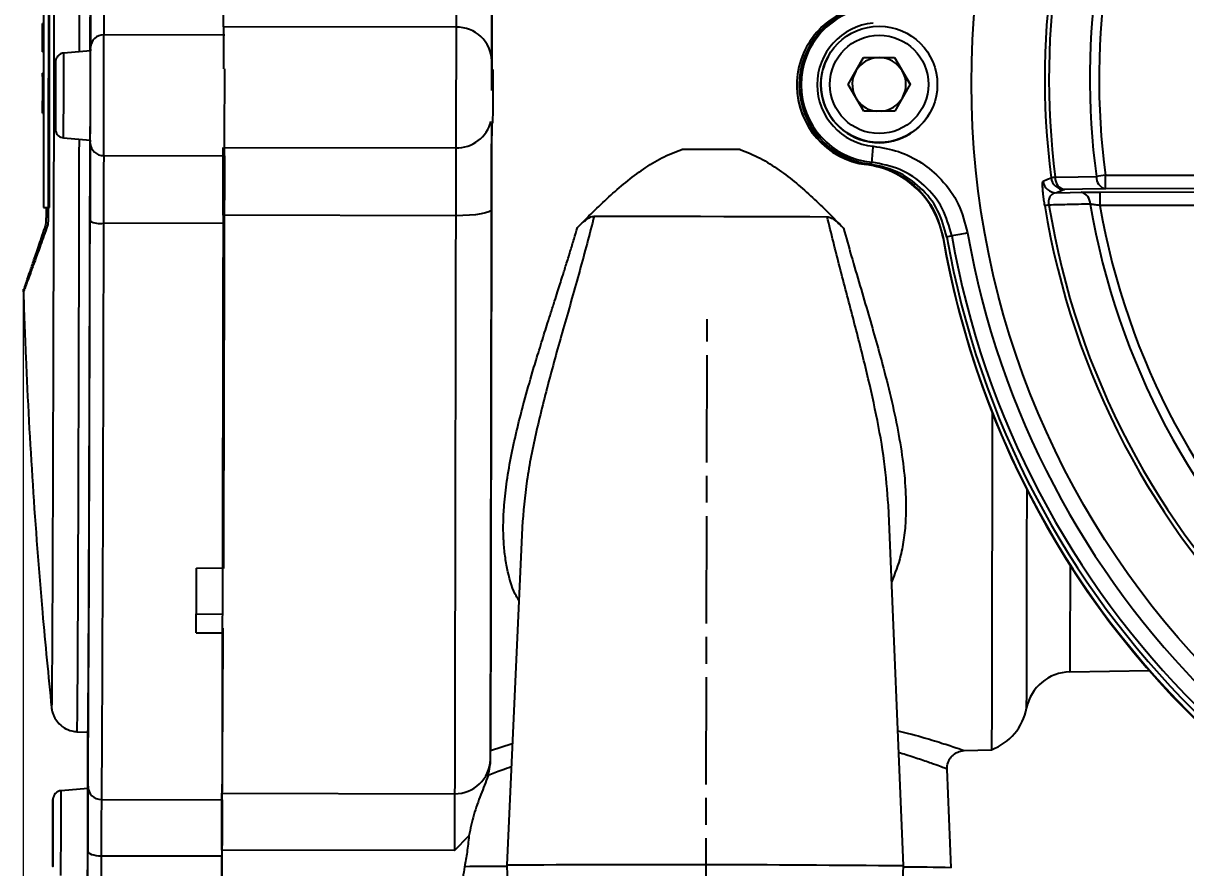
# Model space of a CAD drawing. Header units: millimetres. Extents: x 2104 to 4053, y 855 to 2233.
# Drawn here: x 2449.2 to 2579.1, y 1947.5 to 2041.9 of the extents above; entities that cross this region are included whole.
import ezdxf

# ---------------------------------------------------------------- set-up
doc = ezdxf.new("R2010")
doc.units = ezdxf.units.MM
doc.linetypes.add('AM_ISO08W050', pattern=[18, 12, -1.5, 3, -1.5])
doc.layers.add('AM_7', color=4, linetype='AM_ISO08W050', lineweight=25)
doc.layers.add('标注', color=3, linetype='Continuous', lineweight=13)
doc.styles.add('SLDTEXTSTYLE1', font='txt.shx', dxfattribs={"width": 0.7, "bigfont": 'gbcbig.shx'})
doc.dimstyles.new('SLDDIMSTYLE12$0', dxfattribs={"dimtxt": 12, "dimasz": 10, "dimexe": 0, "dimexo": 0.0625, "dimgap": 0.875, "dimtad": 1, "dimdec": 1, "dimlfac": 1.8, "dimrnd": 1e-09, "dimzin": 12, "dimdsep": 46, "dimtxsty": 'SLDTEXTSTYLE1', "dimcen": 0.09, "dimdle": 8.16, "dimclrd": 3, "dimclre": 3, "dimadec": 0, "dimazin": 3, "dimtfac": 1, "dimtdec": 1, "dimtofl": 0, "dimtmove": 0, "dimatfit": 3, "dimfxl": 0, "dimfrac": 2, "dimtolj": 1, "dimlwd": 5, "dimlwe": 5, "dimarcsym": 0})

# ---------------------------------------------------------------- blocks, each defined once
blk = doc.blocks.new('*D59')
at = {"layer": 'Defpoints', "color": 0, "transparency": 16777216}
for p in [(2449.16, 2012.18), (2690.3, 1916.69), (2690.3, 1864.56)]:
    blk.add_point(p, dxfattribs=at)
at = {"layer": '标注', "color": 3, "lineweight": 5, "transparency": 16777216}
blk.add_line((2449.16, 2012.12), (2449.16, 1864.56), dxfattribs=at)
at = {"layer": '标注', "color": 3, "linetype": 'Continuous', "lineweight": 5, "transparency": 16777216}
for p, q in [((2690.3, 1916.62), (2690.3, 1864.56)), ((2459.16, 1864.56), (2680.3, 1864.56))]:
    blk.add_line(p, q, dxfattribs=at)
at = {"layer": '标注', "color": 3, "transparency": 16777216}
for points in [[(2459.16, 1866.23), (2459.16, 1862.89), (2449.16, 1864.56)], [(2680.3, 1866.23), (2680.3, 1862.89), (2690.3, 1864.56)]]:
    blk.add_solid(points, dxfattribs=at)
at = {"layer": '标注', "color": 0, "transparency": 16777216, "insert": (2569.73, 1870.44), "char_height": 10, "attachment_point": 5, "style": 'SLDTEXTSTYLE1'}
blk.add_mtext('\\A1;245', dxfattribs=at)

msp = doc.modelspace()

# ---------------------------------------------------------------- linework, layer by layer
at = {"color": 7, "linetype": 'Continuous', "lineweight": 25}
for p, q in [((2451.41, 2047.327), (2451.41, 2021.327)), ((2452.11, 2021.327), (2452.11, 2047.327)), ((2451.41, 2041.881), (2451.31, 2041.881)), ((2451.31, 2041.638), (2451.31, 2041.881)), ((2451.41, 2041.638), (2451.31, 2041.638)), ((2451.31, 2041.286), (2451.31, 2041.638)), ((2451.41, 2041.286), (2451.31, 2041.286)), ((2451.31, 2041.124), (2451.31, 2041.286)), ((2451.41, 2041.124), (2451.31, 2041.124)), ((2451.31, 2040.096), (2451.31, 2041.124)), ((2497.531, 2041.466), (2471.531, 2041.515)), ((2451.41, 2040.096), (2451.31, 2040.096)), ((2471.675, 2040.572), (2458.175, 2040.597)), ((2451.41, 2039.231), (2451.31, 2039.231)), ((2451.31, 2039.014), (2451.31, 2039.231)), ((2451.41, 2039.014), (2451.31, 2039.014)), ((2451.31, 2038.852), (2451.31, 2039.014)), ((2451.31, 2038.852), (2451.41, 2038.852)), ((2451.31, 2038.798), (2451.31, 2038.852)), ((2451.41, 2038.798), (2451.31, 2038.798)), ((2451.31, 2038.717), (2451.31, 2038.798)), ((2451.31, 2038.717), (2451.41, 2038.717)), ((2456.668, 2038.831), (2453.68, 2038.576)), ((2539.106, 2038.189), (2539.094, 2038.167)), ((2541.347, 2035.063), (2543.069, 2038.069)), ((2542.201, 2036.554), (2543.062, 2038.056)), ((2543.062, 2038.056), (2543.069, 2038.069)), ((2543.062, 2038.056), (2544.794, 2038.062)), ((2543.069, 2038.069), (2546.533, 2038.08)), ((2544.794, 2038.062), (2546.526, 2038.067)), ((2546.526, 2038.067), (2546.533, 2038.08)), ((2546.526, 2038.067), (2547.397, 2036.57)), ((2546.533, 2038.08), (2548.275, 2035.085)), ((2451.41, 2036.327), (2451.31, 2036.327)), ((2451.41, 2036.308), (2451.31, 2036.308)), ((2451.31, 2036.289), (2451.31, 2036.308)), ((2451.41, 2036.289), (2451.31, 2036.289)), ((2451.31, 2036.232), (2451.31, 2036.289)), ((2451.41, 2036.232), (2451.31, 2036.232)), ((2451.31, 2036.043), (2451.31, 2036.232)), ((2451.41, 2036.043), (2451.31, 2036.043)), ((2451.31, 2035.941), (2451.31, 2036.043)), ((2451.41, 2035.941), (2451.31, 2035.941)), ((2451.31, 2035.941), (2451.31, 2033.249)), ((2456.671, 2036.831), (2456.671, 2036.831)), ((2541.347, 2035.063), (2542.201, 2036.554)), ((2547.397, 2036.57), (2548.268, 2035.073)), ((2535.619, 2035.019), (2535.619, 2034.941)), ((2543.088, 2032.069), (2541.347, 2035.063)), ((2548.275, 2035.085), (2546.552, 2032.08)), ((2451.41, 2033.249), (2451.31, 2033.249)), ((2451.31, 2032.914), (2451.31, 2033.249)), ((2451.31, 2032.89), (2451.41, 2032.89)), ((2451.31, 2032.618), (2451.31, 2032.673)), ((2451.31, 2032.598), (2451.41, 2032.598)), ((2451.31, 2032.306), (2451.41, 2032.306)), ((2451.41, 2031.973), (2451.31, 2031.973)), ((2451.31, 2031.859), (2451.31, 2031.973)), ((2451.41, 2031.859), (2451.31, 2031.859)), ((2546.552, 2032.08), (2543.088, 2032.069)), ((2550.5, 2031.931), (2550.512, 2031.953)), ((2451.41, 2031.821), (2451.31, 2031.821)), ((2456.659, 2030.831), (2456.66, 2030.831)), ((2501.473, 2030.747), (2501.652, 2030.747)), ((2453.662, 2029.098), (2456.649, 2028.831)), ((2471.655, 2028.034), (2497.506, 2027.986)), ((2458.15, 2027.117), (2471.65, 2027.091)), ((2543.383, 2026.105), (2543.384, 2026.184)), ((2570.106, 2024.915), (2617.08, 2024.975)), ((2569.47, 2023.038), (2617.049, 2023.099)), ((2617.08, 2023.471), (2570.105, 2023.411)), ((2617.048, 2021.595), (2569.469, 2021.534)), ((2451.41, 2021.327), (2452.11, 2021.327)), ((2451.742, 2020.468), (2451.742, 2021.327)), ((2451.742, 2020.468), (2451.952, 2020.518)), ((2497.491, 2020.394), (2471.627, 2020.442)), ((2451.663, 2019.285), (2451.879, 2019.333)), ((2471.625, 2019.519), (2458.125, 2019.545)), ((2551.962, 2017.967), (2551.962, 2017.888)), ((2449.17, 2011.874), (2449.171, 2011.883)), ((2547.525, 1947.723), (2545.841, 1988.033)), ((2504.904, 1985.55), (2503.185, 1947.806)), ((2471.52, 1980.986), (2468.52, 1980.992)), ((2468.502, 1975.887), (2471.495, 1975.881)), ((2468.494, 1973.776), (2471.494, 1973.771)), ((2471.494, 1973.771), (2471.494, 1974.286)), ((2566.124, 1969.412), (2574.994, 1969.55)), ((2452.323, 1965.416), (2452.323, 1965.42)), ((2455.146, 1962.726), (2456.383, 1962.658)), ((2501.378, 1959.77), (2501.379, 1960.631)), ((2501.379, 1960.631), (2503.805, 1961.407)), ((2554.327, 1960.618), (2554.306, 1960.624)), ((2554.307, 1960.617), (2557.379, 1960.718)), ((2557.379, 1960.719), (2557.379, 1960.718)), ((2501.376, 1959.608), (2501.378, 1959.77)), ((2552.855, 1947.523), (2552.395, 1958.536)), ((2456.347, 1956.627), (2456.349, 1956.384)), ((2456.371, 1956.56), (2456.369, 1956.386)), ((2456.371, 1956.386), (2453.383, 1956.13)), ((2471.401, 1955.843), (2497.37, 1955.795)), ((2456.374, 1954.386), (2456.374, 1954.386)), ((2457.893, 1955.148), (2471.393, 1955.123)), ((2497.358, 1949.448), (2498.961, 1951.083)), ((2471.368, 1948.8), (2457.868, 1948.826)), ((2497.358, 1949.448), (2471.37, 1949.497)), ((2456.363, 1948.386), (2456.363, 1948.386)), ((2503.185, 1947.806), (2503.603, 1937.811)), ((2547.07, 1937.73), (2547.525, 1947.723))]:
    msp.add_line(p, q, dxfattribs=at)
at = {"color": 7, "linetype": 'Continuous', "lineweight": 25, "flags": 128}
for points in [[(2455.414, 2104.999), (2455.42, 2104.921), (2455.428, 2104.511), (2455.435, 2103.752), (2455.441, 2102.647), (2455.446, 2101.202), (2455.451, 2099.423), (2455.455, 2097.321), (2455.458, 2094.905), (2455.46, 2092.187), (2455.461, 2089.181), (2455.461, 2085.901), (2455.461, 2082.364), (2455.459, 2078.587), (2455.457, 2074.589), (2455.454, 2070.389), (2455.449, 2066.009), (2455.444, 2061.47), (2455.439, 2056.794), (2455.432, 2052.005), (2455.425, 2047.126), (2455.417, 2042.182), (2455.411, 2038.724)], [(2456.648, 2038.83), (2456.65, 2040.135), (2456.659, 2045.122), (2456.666, 2050.054), (2456.673, 2054.904), (2456.679, 2059.65), (2456.685, 2064.267), (2456.689, 2068.733), (2456.693, 2073.025), (2456.695, 2077.122), (2456.697, 2081.003), (2456.698, 2084.649), (2456.698, 2088.043), (2456.697, 2091.166), (2456.696, 2094.004), (2456.693, 2096.543), (2456.689, 2098.769), (2456.685, 2100.672), (2456.68, 2102.241), (2456.674, 2103.471), (2456.667, 2104.353), (2456.659, 2104.884), (2456.651, 2105.062)], [(2497.545, 2049.019), (2497.543, 2047.769), (2497.54, 2046.571), (2497.538, 2045.443), (2497.536, 2044.405), (2497.535, 2043.474), (2497.533, 2042.665), (2497.532, 2041.992), (2497.531, 2041.466)], [(2501.535, 2043.747), (2501.525, 2038.45), (2501.522, 2036.747)], [(2497.531, 2041.466), (2497.529, 2040.667), (2497.527, 2039.52), (2497.525, 2038.092), (2497.521, 2036.468), (2497.518, 2034.741), (2497.515, 2033.013), (2497.512, 2031.384), (2497.509, 2029.95), (2497.507, 2028.795), (2497.506, 2027.986)], [(2456.647, 2028.832), (2456.649, 2028.66), (2456.651, 2028.837), (2456.654, 2029.357), (2456.658, 2030.183), (2456.661, 2031.26), (2456.664, 2032.514), (2456.667, 2033.86), (2456.669, 2035.206), (2456.671, 2036.46), (2456.672, 2037.537), (2456.671, 2038.363), (2456.67, 2038.883), (2456.668, 2039.06), (2456.668, 2039.06)], [(2456.668, 2039.06), (2456.666, 2038.883), (2456.665, 2038.831)], [(2452.75, 2030.285), (2452.75, 2030.201), (2452.752, 2030.108), (2452.754, 2030.38), (2452.757, 2030.991), (2452.76, 2031.881), (2452.763, 2032.962), (2452.765, 2034.129), (2452.767, 2035.268), (2452.768, 2036.267), (2452.768, 2037.028), (2452.767, 2037.477), (2452.765, 2037.57), (2452.762, 2037.298), (2452.759, 2036.687), (2452.756, 2035.797), (2452.754, 2034.716), (2452.751, 2033.549), (2452.75, 2032.41), (2452.75, 2032.41)], [(2452.571, 2033.868), (2452.561, 2028.909), (2452.551, 2023.976), (2452.541, 2019.096), (2452.529, 2014.293), (2452.518, 2009.592), (2452.506, 2005.02), (2452.494, 2000.599), (2452.481, 1996.352), (2452.469, 1992.303), (2452.456, 1988.472), (2452.443, 1984.88), (2452.431, 1981.545), (2452.418, 1978.485), (2452.406, 1975.716), (2452.394, 1973.252), (2452.382, 1971.107), (2452.371, 1969.291), (2452.36, 1967.815), (2452.35, 1966.686), (2452.34, 1965.91), (2452.331, 1965.491), (2452.323, 1965.416)], [(2452.75, 2032.41), (2452.749, 2031.411), (2452.749, 2031.311)], [(2501.511, 2030.747), (2501.505, 2027.823), (2501.495, 2022.546), (2501.486, 2017.328), (2501.476, 2012.194), (2501.466, 2007.171), (2501.457, 2002.282), (2501.448, 1997.553), (2501.44, 1993.007), (2501.432, 1988.665), (2501.424, 1984.55), (2501.417, 1980.682), (2501.41, 1977.081), (2501.404, 1973.763), (2501.398, 1970.746), (2501.393, 1968.043), (2501.389, 1965.67), (2501.385, 1963.637), (2501.382, 1961.955), (2501.379, 1960.631)], [(2455.392, 2028.944), (2455.389, 2027.201), (2455.378, 2022.24), (2455.368, 2017.337), (2455.356, 2012.515), (2455.344, 2007.799), (2455.332, 2003.212), (2455.32, 1998.776), (2455.308, 1994.514), (2455.295, 1990.447), (2455.282, 1986.594), (2455.269, 1982.975), (2455.257, 1979.607), (2455.244, 1976.508), (2455.232, 1973.692), (2455.22, 1971.174), (2455.208, 1968.966), (2455.196, 1967.079), (2455.185, 1965.522), (2455.175, 1964.303), (2455.164, 1963.428), (2455.155, 1962.901), (2455.146, 1962.726)], [(2456.383, 1962.658), (2456.387, 1962.703), (2456.396, 1963.057), (2456.406, 1963.764), (2456.417, 1964.821), (2456.428, 1966.221), (2456.439, 1967.959), (2456.451, 1970.024), (2456.463, 1972.408), (2456.475, 1975.098), (2456.488, 1978.08), (2456.5, 1981.341), (2456.513, 1984.863), (2456.526, 1988.629), (2456.539, 1992.621), (2456.551, 1996.818), (2456.564, 2001.2), (2456.576, 2005.744), (2456.588, 2010.428), (2456.6, 2015.229), (2456.611, 2020.123), (2456.622, 2025.086), (2456.629, 2028.833)], [(2497.506, 2027.986), (2497.505, 2027.452), (2497.503, 2026.772), (2497.502, 2025.957), (2497.5, 2025.02), (2497.498, 2023.978), (2497.496, 2022.846), (2497.494, 2021.645), (2497.491, 2020.394)], [(2563.13, 2024.268), (2563.631, 2024.468), (2564.026, 2024.625)], [(2564.489, 2024.688), (2567.061, 2024.738), (2569.082, 2024.776)], [(2565.513, 2023.316), (2565.011, 2023.118), (2564.617, 2022.962)], [(2564.617, 2022.962), (2566.162, 2022.994), (2567.376, 2023.019)], [(2570.105, 2023.411), (2567.534, 2023.358), (2565.513, 2023.316)], [(2497.491, 2020.394), (2497.481, 2015.131), (2497.472, 2009.956), (2497.462, 2004.891), (2497.453, 1999.96), (2497.444, 1995.186), (2497.435, 1990.589), (2497.427, 1986.191), (2497.419, 1982.011), (2497.412, 1978.068), (2497.405, 1974.381), (2497.398, 1970.965), (2497.393, 1967.837), (2497.387, 1965.01), (2497.383, 1962.497), (2497.379, 1960.311), (2497.375, 1958.459), (2497.372, 1956.951), (2497.37, 1955.795)], [(2501.493, 2021.089), (2501.415, 2020.952), (2501.188, 2020.821), (2500.818, 2020.7), (2500.32, 2020.594), (2499.714, 2020.508), (2499.022, 2020.444), (2498.272, 2020.406), (2497.491, 2020.394)], [(2512.962, 2020.337), (2515.036, 2020.338), (2517.307, 2020.338), (2519.733, 2020.337), (2522.267, 2020.334), (2524.861, 2020.33), (2527.468, 2020.325), (2530.037, 2020.318), (2532.521, 2020.311), (2534.872, 2020.303), (2537.046, 2020.295), (2539.003, 2020.285)], [(2456.396, 1956.627), (2456.406, 1957.746), (2456.418, 1959.209), (2456.43, 1961.01), (2456.442, 1963.141), (2456.455, 1965.592), (2456.468, 1968.351), (2456.481, 1971.407), (2456.494, 1974.746), (2456.508, 1978.352), (2456.521, 1982.209), (2456.534, 1986.301), (2456.548, 1990.607), (2456.561, 1995.109), (2456.574, 1999.786), (2456.587, 2004.618), (2456.599, 2009.581), (2456.611, 2014.655), (2456.623, 2019.816)], [(2458.125, 2019.545), (2458.113, 2014.285), (2458.101, 2009.115), (2458.088, 2004.056), (2458.075, 1999.132), (2458.062, 1994.365), (2458.048, 1989.777), (2458.035, 1985.389), (2458.021, 1981.22), (2458.007, 1977.289), (2457.994, 1973.614), (2457.98, 1970.211), (2457.967, 1967.097), (2457.954, 1964.284), (2457.941, 1961.787), (2457.928, 1959.615), (2457.916, 1957.78), (2457.904, 1956.288), (2457.893, 1955.148)], [(2471.625, 2019.519), (2471.613, 2014.226), (2471.601, 2009.023), (2471.588, 2003.934), (2471.575, 1998.982), (2471.561, 1994.19), (2471.548, 1989.579), (2471.534, 1985.171), (2471.52, 1980.986)], [(2557.45, 1998.327), (2557.447, 1997), (2557.439, 1992.712), (2557.432, 1988.621), (2557.424, 1984.749), (2557.418, 1981.113), (2557.411, 1977.73), (2557.405, 1974.618), (2557.4, 1971.79), (2557.395, 1969.26), (2557.391, 1967.04), (2557.388, 1965.141), (2557.385, 1963.572), (2557.382, 1962.34), (2557.381, 1961.452), (2557.38, 1960.91), (2557.379, 1960.719)], [(2561.294, 1965.364), (2561.294, 1965.444), (2561.295, 1965.86), (2561.296, 1966.632), (2561.298, 1967.755), (2561.301, 1969.224), (2561.304, 1971.031), (2561.308, 1973.166), (2561.313, 1975.618), (2561.318, 1978.375), (2561.324, 1981.423), (2561.33, 1984.745), (2561.337, 1988.325), (2561.339, 1989.714)], [(2566.147, 1981.332), (2566.144, 1979.78), (2566.139, 1977.292), (2566.135, 1975.126), (2566.132, 1973.294), (2566.129, 1971.806), (2566.127, 1970.672), (2566.125, 1969.896), (2566.125, 1969.484), (2566.124, 1969.412)], [(2468.494, 1973.776), (2468.498, 1974.627), (2468.501, 1975.493), (2468.504, 1976.374), (2468.507, 1977.269), (2468.511, 1978.179), (2468.514, 1979.102), (2468.517, 1980.04), (2468.52, 1980.992)], [(2456.35, 1946.386), (2456.35, 1946.337), (2456.352, 1946.16), (2456.354, 1946.337), (2456.358, 1946.857), (2456.361, 1947.683), (2456.364, 1948.76), (2456.368, 1950.014), (2456.37, 1951.36), (2456.373, 1952.706), (2456.374, 1953.96), (2456.375, 1955.037), (2456.374, 1955.863), (2456.373, 1956.383), (2456.371, 1956.56), (2456.371, 1956.56)], [(2497.37, 1955.795), (2497.37, 1955.479), (2497.369, 1955.005), (2497.367, 1954.381), (2497.366, 1953.618), (2497.364, 1952.727), (2497.362, 1951.724), (2497.36, 1950.625), (2497.358, 1949.448)], [(2452.466, 1954.852), (2452.463, 1954.241), (2452.46, 1953.352), (2452.457, 1952.27), (2452.455, 1951.103), (2452.453, 1949.964), (2452.452, 1948.965), (2452.452, 1948.204), (2452.453, 1947.755), (2452.455, 1947.662), (2452.457, 1947.934), (2452.46, 1948.545), (2452.463, 1949.435), (2452.466, 1950.516), (2452.469, 1951.684), (2452.47, 1952.822), (2452.471, 1953.821), (2452.471, 1954.583), (2452.47, 1955.032), (2452.469, 1955.136)], [(2452.469, 1955.136), (2452.468, 1955.124), (2452.466, 1954.852)], [(2457.868, 1948.826), (2457.576, 1948.836), (2457.294, 1948.867), (2457.035, 1948.916), (2456.807, 1948.982), (2456.62, 1949.062), (2456.482, 1949.154), (2456.396, 1949.253), (2456.367, 1949.356)], [(2457.868, 1948.826), (2457.864, 1947.282), (2457.86, 1945.977), (2457.855, 1944.986), (2457.851, 1944.368), (2457.848, 1944.157), (2457.848, 1944.157)]]:
    msp.add_lwpolyline(points, dxfattribs=at)
at = {"color": 7, "linetype": 'Continuous', "lineweight": 25}
for centre, radius in [((2649.796, 2035.183), 94.663), ((2544.809, 2035.071), 6.5), ((2544.811, 2035.074), 5.5)]:
    msp.add_circle(centre, radius, dxfattribs=at)
for centre, radius, start, end in [((2650.057, 2035.658), 86.736, 352.83814, 187.30792), ((2650.059, 2035.662), 86.27, 352.83813, 187.30793), ((2650.066, 2035.675), 81.714, 352.48125, 187.66482), ((2650.067, 2035.677), 80.681, 352.48124, 187.66483), ((5147.615, 2042.328), 2690.945, 179.881276, 180.066691), ((4798.126, 2043.321), 2339.952, 179.881276, 180.066691), ((2544.776, 2035.011), 8.89, 96.98978, 263.15691), ((2544.794, 2035.044), 8.712, 95.44582, 264.70086), ((2497.645, 2037.587), 3.881, 1.80798, 91.68764), ((2544.797, 2035.049), 6.912, 95.44583, 264.70085), ((2458.126, 2039.142), 1.456, 88.07281, 177.89879), ((-28.082, 2038.542), 2486.258, 359.736703, 0.04736), ((1363.702, 2035.891), 1089.981, 359.642939, 0.141123), ((1306.576, 2035.999), 1150.095, 359.642939, 0.141123), ((454.936, 2037.632), 2001.736, 359.739298, 0.044764), ((2544.797, 2035.049), 6.5, 151.33654, 180.18019), ((2544.804, 2035.062), 3, 90.17977, 150.17994), ((2544.804, 2035.062), 3, 30.18021, 90.17985), ((-0.041, 2038.361), 2471.716, 359.738774, 359.9639), ((2321.208, 2035.697), 180.459, 359.74439, 0.33318), ((2544.804, 2035.062), 3, 150.18007, 204.99697), ((2544.804, 2035.062), 3, 330.18008, 30.18027), ((1900.362, 2034.641), 601.303, 359.628875, 0.02389), ((2544.519, 2034.932), 8.9, 179.94627, 262.67299), ((2544.797, 2035.049), 6.5, 180.18018, 331.33619), ((2544.804, 2035.062), 3, 215.36346, 264.93578), ((2544.804, 2035.062), 3, 275.42388, 330.17995), ((2497.621, 2031.906), 3.922, 268.31114, 346.33156), ((5147.587, 2015.25), 2690.968, 179.717372, 179.902786), ((2458.107, 2028.572), 1.456, 181.88531, 271.71128), ((2212.003, 2058.535), 333.541, 354.46584, 354.776), ((4798.094, 2015.574), 2339.972, 179.717372, 179.902786), ((4811.595, 2015.549), 2339.973, 179.717372, 179.902786), ((2542.108, 2016.187), 10, 9.79777, 82.67294), ((2564.618, 2024.462), 1.5, 187.44209, 269.97419), ((2568.47, 1993.365), 31.574, 97.24268, 98.09111), ((2565.514, 2024.817), 1.501, 187.31768, 269.97405), ((2565.798, 2024.597), 1.312, 176.01276, 257.48158), ((2570.388, 2024.689), 1.309, 176.18654, 257.51891), ((2623.139, 1630.422), 398.042, 97.65651, 97.80527), ((2340.961, 2024.257), 229.146, 359.78854, 0.16471), ((2567.1, 2021.753), 1.295, 357.15964, 77.71747), ((2798.614, 2022.193), 229.146, 179.78854, 180.16471), ((2568.942, 1989.598), 32.402, 99.16332, 99.99024), ((2650.021, 2035.593), 87.837, 189.2274, 262.22982), ((2650.023, 2035.597), 87.371, 189.2274, 262.22982), ((2650.03, 2035.61), 82.815, 189.67715, 261.85282), ((2650.031, 2035.611), 81.782, 189.91182, 261.65393), ((2457.767, 2021.856), 2.339, 240.72083, 278.81017), ((2649.518, 2034.719), 98.999, 189.66157, 229.67541), ((2649.518, 2034.814), 99, 189.79776, 259.98721), ((2649.777, 2035.146), 98.897, 189.98805, 260.15852), ((2585.824, 1838.98), 182.163, 99.83918, 100.40576), ((2649.794, 2035.178), 98.358, 189.97103, 260.17554), ((2649.797, 2035.184), 96.56, 189.97103, 260.17554), ((-1056.708, 1983.584), 3528.216, 359.537796, 359.840635), ((2566.202, 1964.412), 5, 90.89234, 169.02358), ((2555.169, 1966.552), 6.238, 290.74804, 349.02358), ((3705.536, 1964.033), 1249.211, 180.06293, 180.33972), ((2497.409, 1959.764), 3.969, 269.43252, 357.74848), ((3952.244, 1947.103), 1495.878, 179.635228, 179.913718), ((2457.884, 1956.637), 1.489, 180.3825, 270.35096), ((1364.609, 1953.443), 1088.777, 359.642663, 0.141399), ((1307.55, 1953.551), 1148.825, 359.642663, 0.141399), ((3758.631, 1946.867), 1300.764, 179.635228, 179.913718), ((3772.13, 1946.841), 1300.763, 179.635228, 179.913718), ((1482.613, 1951.178), 973.755, 359.699687, 359.892774), ((1943.104, 1948.768), 528.264, 359.49715, 0.00348), ((2503.871, 1354.358), 593.31, 90.065658, 90.522232), ((2520.16, -816.8), 2764.658, 89.432878, 90.351802), ((2547.94, 1751.901), 195.684, 88.56072, 90.1233)]:
    msp.add_arc(centre, radius, start, end, dxfattribs=at)
for points, knots in [([(2452.583, 2102.325), (2452.587, 2102.236), (2452.596, 2102.055), (2452.607, 2100.555), (2452.616, 2098.056), (2452.623, 2094.432), (2452.627, 2089.722), (2452.629, 2083.993), (2452.627, 2077.558), (2452.622, 2070.661), (2452.616, 2063.531), (2452.607, 2056.136), (2452.596, 2048.644), (2452.585, 2041.21), (2452.576, 2036.284), (2452.571, 2033.868)], [0, 0, 0, 0, 0.0736754, 0.1504344, 0.2298849, 0.3115242, 0.3947507, 0.4788859, 0.5632051, 0.6400411, 0.7158686, 0.7901842, 0.8625449, 0.9325805, 1, 1, 1, 1]), ([(2501.524, 2037.71), (2501.525, 2038.204), (2501.527, 2039.209), (2501.531, 2041.733), (2501.537, 2044.799), (2501.542, 2047.135), (2501.544, 2048.283)], [0, 0, 0, 0, 0.2457963, 0.5, 0.7542037, 1, 1, 1, 1]), ([(2452.003, 2047.269), (2451.993, 2045.101), (2451.974, 2040.662), (2451.956, 2033.869), (2451.948, 2027.075), (2451.951, 2022.636), (2451.952, 2020.468)], [0, 0, 0, 0, 0.2442183, 0.4999999, 0.7557815, 1, 1, 1, 1]), ([(2471.531, 2041.515), (2471.53, 2041.202), (2471.529, 2040.577), (2471.526, 2038.931), (2471.524, 2037.609), (2471.522, 2036.848), (2471.522, 2036.803)], [0, 0, 0, 0, 0.3266104, 0.6532207, 0.9798311, 1, 1, 1, 1]), ([(2451.31, 2039.231), (2451.31, 2039.297), (2451.31, 2039.474), (2451.31, 2039.763), (2451.31, 2039.985), (2451.31, 2040.096)], [0, 0, 0, 0, 0.2309563, 0.6153551, 1, 1, 1, 1]), ([(2453.678, 2038.557), (2453.6, 2038.552), (2453.42, 2038.542), (2453.185, 2038.407), (2452.997, 2038.234), (2452.879, 2038.055), (2452.812, 2037.894), (2452.782, 2037.77), (2452.771, 2037.688), (2452.768, 2037.649), (2452.766, 2037.627), (2452.765, 2037.608), (2452.765, 2037.577), (2452.764, 2037.497), (2452.763, 2037.378), (2452.762, 2037.164), (2452.762, 2037.152)], [0, 0, 0, 0, 0.0737169, 0.1702755, 0.2500217, 0.3174267, 0.3729165, 0.4156756, 0.4400222, 0.4534081, 0.4648702, 0.4816966, 0.5170365, 0.6487935, 0.9802805, 1, 1, 1, 1]), ([(2501.518, 2034.404), (2501.518, 2034.51), (2501.519, 2034.925), (2501.52, 2035.684), (2501.522, 2036.567), (2501.523, 2037.297), (2501.524, 2037.574), (2501.524, 2037.71)], [0, 0, 0, 0, 0.0764359, 0.3019499, 0.5382179, 0.774486, 1, 1, 1, 1]), ([(2452.758, 2035.103), (2452.759, 2035.387), (2452.76, 2035.727), (2452.761, 2036.037), (2452.761, 2036.118), (2452.762, 2035.989), (2452.763, 2035.856), (2452.764, 2035.873), (2452.764, 2035.785), (2452.764, 2035.55), (2452.764, 2035.24), (2452.763, 2034.7), (2452.763, 2034.183), (2452.762, 2033.729), (2452.762, 2033.458), (2452.761, 2033.059), (2452.759, 2032.633), (2452.757, 2031.948), (2452.756, 2031.641), (2452.755, 2031.559), (2452.754, 2031.689), (2452.754, 2031.821), (2452.753, 2031.804), (2452.752, 2031.893), (2452.752, 2032.127), (2452.753, 2032.438), (2452.753, 2032.978), (2452.754, 2033.495), (2452.754, 2033.949), (2452.755, 2034.22), (2452.756, 2034.616), (2452.757, 2034.882), (2452.758, 2035.103)], [0, 0, 0, 0, 0.0662649, 0.0793317, 0.0917493, 0.1205736, 0.1985399, 0.2267612, 0.2498448, 0.2658901, 0.2845053, 0.318085, 0.3794264, 0.4082507, 0.4206683, 0.4337351, 0.5, 0.5662649, 0.5793317, 0.5917493, 0.6205736, 0.6985399, 0.7267612, 0.7498448, 0.7658901, 0.7845053, 0.818085, 0.8794264, 0.9082507, 0.9206683, 0.9337351, 1, 1, 1, 1]), ([(2451.31, 2032.598), (2451.31, 2032.64), (2451.31, 2032.716), (2451.31, 2032.805), (2451.31, 2032.862), (2451.31, 2032.886), (2451.31, 2032.889), (2451.31, 2032.89)], [0, 0, 0, 0, 0.2950391, 0.5335944, 0.7263852, 0.8881167, 1, 1, 1, 1]), ([(2451.31, 2032.306), (2451.31, 2032.309), (2451.31, 2032.316), (2451.31, 2032.368), (2451.31, 2032.444), (2451.31, 2032.526), (2451.31, 2032.579), (2451.31, 2032.598)], [0, 0, 0, 0, 0.1979484, 0.397719, 0.6289038, 0.8619952, 1, 1, 1, 1]), ([(2451.31, 2031.973), (2451.31, 2032.039), (2451.31, 2032.144), (2451.31, 2032.249), (2451.31, 2032.287)], [0, 0, 0, 0, 0.6362211, 1, 1, 1, 1]), ([(2452.75, 2032.409), (2452.749, 2032.238), (2452.749, 2031.739), (2452.749, 2031.027), (2452.749, 2030.407), (2452.749, 2030.169), (2452.751, 2030.088), (2452.751, 2030.071), (2452.754, 2030.012), (2452.763, 2029.929), (2452.795, 2029.781), (2452.886, 2029.572), (2453.064, 2029.346), (2453.33, 2029.16), (2453.546, 2029.125), (2453.647, 2029.108)], [0, 0, 0, 0, 0.0985995, 0.2878983, 0.4777684, 0.6680791, 0.7165624, 0.7504867, 0.7578943, 0.7675649, 0.7980747, 0.8356015, 0.8864138, 0.9467896, 1, 1, 1, 1]), ([(2501.493, 2021.089), (2501.495, 2022.241), (2501.499, 2024.584), (2501.505, 2027.637), (2501.509, 2029.772), (2501.51, 2030.53), (2501.511, 2030.747)], [0, 0, 0, 0, 0.2869892, 0.5837948, 0.8806003, 1, 1, 1, 1]), ([(2544.159, 2028.167), (2545.108, 2028.01), (2547.003, 2027.697), (2549.602, 2026.379), (2551.932, 2024.414), (2553.831, 2021.747), (2554.407, 2019.56), (2554.696, 2018.464)], [0, 0, 0, 0, 0.1872716, 0.3736538, 0.5608014, 0.7799695, 1, 1, 1, 1]), ([(2511.081, 2019.06), (2512.232, 2020.224), (2514.545, 2022.565), (2517.727, 2025.166), (2520.495, 2026.923), (2521.989, 2027.515), (2522.742, 2027.814)], [0, 0, 0, 0, 0.3351729, 0.6736325, 0.8353953, 1, 1, 1, 1]), ([(2529.272, 2027.801), (2530.031, 2027.495), (2531.568, 2026.876), (2534.316, 2025.088), (2537.456, 2022.475), (2539.697, 2020.162), (2540.825, 2018.998)], [0, 0, 0, 0, 0.1664395, 0.33683, 0.6662108, 1, 1, 1, 1]), ([(2543.717, 2026.184), (2543.768, 2026.218), (2543.86, 2026.279), (2543.95, 2026.342), (2543.989, 2026.369)], [0, 0, 0, 0, 0.56, 1, 1, 1, 1]), ([(2552.378, 2017.993), (2552.096, 2019.025), (2551.532, 2021.086), (2549.51, 2023.628), (2546.858, 2025.506), (2544.765, 2025.958), (2543.717, 2026.184)], [0, 0, 0, 0, 0.2500466, 0.4994486, 0.7493959, 1, 1, 1, 1]), ([(2552.922, 2018.148), (2552.632, 2019.2), (2552.051, 2021.305), (2549.958, 2023.883), (2547.214, 2025.758), (2545.065, 2026.165), (2543.989, 2026.369)], [0, 0, 0, 0, 0.24974351, 0.4995348, 0.74962295, 1, 1, 1, 1]), ([(2563.321, 2021.508), (2563.289, 2021.717), (2563.222, 2022.147), (2563.152, 2022.726), (2563.103, 2023.231), (2563.071, 2023.736), (2563.07, 2024.164), (2563.109, 2024.233), (2563.13, 2024.268)], [0, 0, 0, 0, 0.1205701, 0.248545, 0.3726337, 0.5008274, 0.7400783, 1, 1, 1, 1]), ([(2564.617, 2022.962), (2564.379, 2022.914), (2564.088, 2022.855), (2563.838, 2022.453), (2563.758, 2022.218), (2563.732, 2021.969), (2563.748, 2021.75), (2563.771, 2021.641), (2563.782, 2021.586)], [0, 0, 0, 0, 0.5643515, 0.6914278, 0.805879, 0.905621, 0.952395, 1, 1, 1, 1]), ([(2567.376, 2023.019), (2567.727, 2023.025), (2568.354, 2023.035), (2569.128, 2023.037), (2569.47, 2023.038)], [0, 0, 0, 0, 0.55921, 1, 1, 1, 1]), ([(2568.394, 2021.689), (2567.533, 2021.67), (2565.995, 2021.635), (2564.458, 2021.601), (2563.782, 2021.586)], [0, 0, 0, 0, 0.5600002, 1, 1, 1, 1]), ([(2569.469, 2021.534), (2569.25, 2021.568), (2568.854, 2021.629), (2568.536, 2021.671), (2568.394, 2021.689)], [0, 0, 0, 0, 0.5527153, 1, 1, 1, 1]), ([(2451.663, 2019.285), (2451.676, 2019.336), (2451.7, 2019.432), (2451.724, 2019.723), (2451.74, 2020.063), (2451.741, 2020.331), (2451.742, 2020.468)], [0, 0, 0, 0, 0.2756722, 0.5193528, 0.7529471, 1, 1, 1, 1]), ([(2451.952, 2020.468), (2451.951, 2020.331), (2451.95, 2020.063), (2451.933, 2019.724), (2451.907, 2019.432), (2451.883, 2019.336), (2451.869, 2019.285)], [0, 0, 0, 0, 0.2468652, 0.4800542, 0.7236415, 1, 1, 1, 1]), ([(2501.378, 1959.77), (2501.379, 1960.291), (2501.381, 1961.343), (2501.385, 1963.823), (2501.391, 1967), (2501.398, 1970.935), (2501.407, 1975.584), (2501.417, 1980.881), (2501.428, 1986.75), (2501.44, 1993.103), (2501.453, 1999.813), (2501.466, 2006.772), (2501.479, 2013.857), (2501.488, 2018.693), (2501.493, 2021.089)], [0, 0, 0, 0, 0.0799787, 0.161403, 0.2441777, 0.3289195, 0.4142314, 0.5, 0.5857633, 0.6710753, 0.7558223, 0.8385919, 0.9200188, 1, 1, 1, 1]), ([(2512.962, 2020.337), (2512.431, 2018.303), (2511.352, 2014.167), (2509.602, 2008.124), (2507.927, 2002.154), (2506.478, 1996.366), (2505.34, 1990.787), (2505.049, 1987.298), (2504.906, 1985.582)], [0, 0, 0, 0, 0.1647618, 0.3350321, 0.5023467, 0.6708007, 0.8381304, 1, 1, 1, 1]), ([(2511.081, 2019.06), (2511.372, 2019.348), (2511.808, 2019.781), (2512.384, 2020.162), (2512.724, 2020.313), (2512.886, 2020.329), (2512.962, 2020.337)], [0, 0, 0, 0, 0.4983644, 0.7492891, 0.8823643, 1, 1, 1, 1]), ([(2545.841, 1988.029), (2545.719, 1989.654), (2545.473, 1992.941), (2544.524, 1998.13), (2543.311, 2003.483), (2541.898, 2008.989), (2540.403, 2014.578), (2539.466, 2018.4), (2539.003, 2020.285)], [0, 0, 0, 0, 0.1636214, 0.3309929, 0.4979894, 0.6651428, 0.8348493, 1, 1, 1, 1]), ([(2539.003, 2020.285), (2539.075, 2020.277), (2539.228, 2020.26), (2539.553, 2020.108), (2540.111, 2019.723), (2540.539, 2019.288), (2540.825, 2018.998)], [0, 0, 0, 0, 0.1176897, 0.2509968, 0.5013578, 1, 1, 1, 1]), ([(2449.174, 2011.905), (2449.181, 2011.931), (2449.195, 2011.985), (2449.245, 2012.146), (2449.322, 2012.388), (2449.438, 2012.742), (2449.624, 2013.304), (2449.913, 2014.165), (2450.348, 2015.447), (2450.918, 2017.117), (2451.412, 2018.554), (2451.663, 2019.285)], [0, 0, 0, 0, 0.0695718, 0.1399778, 0.2131547, 0.2960617, 0.3930774, 0.5249841, 0.67293, 0.8337924, 1, 1, 1, 1]), ([(2451.869, 2019.285), (2451.603, 2018.542), (2451.079, 2017.078), (2450.471, 2015.386), (2450.004, 2014.094), (2449.678, 2013.199), (2449.462, 2012.613), (2449.326, 2012.252), (2449.249, 2012.052), (2449.225, 2011.994), (2449.217, 2011.975)], [0, 0, 0, 0, 0.1779854, 0.3508049, 0.5097393, 0.6510946, 0.7713641, 0.8692128, 0.9561092, 1, 1, 1, 1]), ([(2504.535, 1977.441), (2504.402, 1977.663), (2503.765, 1978.73), (2503.322, 1980.478), (2502.956, 1982.56), (2502.816, 1984.271), (2502.792, 1986.099), (2502.903, 1988.252), (2503.194, 1990.784), (2503.695, 1993.663), (2504.355, 1996.637), (2505.151, 1999.719), (2505.852, 2002.176), (2506.397, 2004.001), (2506.734, 2005.105), (2507.079, 2006.223), (2507.423, 2007.321), (2507.77, 2008.419), (2508.141, 2009.589), (2508.513, 2010.759), (2508.948, 2012.123), (2509.377, 2013.476), (2509.851, 2014.986), (2510.279, 2016.371), (2510.698, 2017.756), (2510.958, 2018.64), (2511.081, 2019.06)], [0, 0, 0, 0, 0.0223291, 0.107433, 0.1520622, 0.1982657, 0.2461795, 0.2959252, 0.3630825, 0.4345447, 0.504377, 0.5735658, 0.6485596, 0.6720734, 0.6968166, 0.7227893, 0.7467896, 0.7698616, 0.7955548, 0.8238682, 0.8466316, 0.8845664, 0.9117083, 0.9439963, 0.9734261, 1, 1, 1, 1]), ([(2540.825, 2018.998), (2541.114, 2017.964), (2541.718, 2015.806), (2542.666, 2012.59), (2543.602, 2009.407), (2544.487, 2006.335), (2545.376, 2003.091), (2546.245, 1999.619), (2547.024, 1995.905), (2547.573, 1992.318), (2547.816, 1989.194), (2547.805, 1986.59), (2547.612, 1984.426), (2547.189, 1982.003), (2546.575, 1980.416), (2546.199, 1979.444)], [0, 0, 0, 0, 0.0696737, 0.1453647, 0.2203792, 0.2906624, 0.3616333, 0.451857, 0.542691, 0.6371407, 0.7250815, 0.7885006, 0.8492592, 0.9076168, 1, 1, 1, 1]), ([(2552.922, 2018.148), (2552.821, 2018.118), (2552.64, 2018.065), (2552.458, 2018.015), (2552.378, 2017.993)], [0, 0, 0, 0, 0.56, 1, 1, 1, 1]), ([(2449.159, 2012.182), (2449.247, 2009.667), (2449.502, 2002.38), (2450.169, 1990.331), (2451.149, 1977.257), (2451.972, 1968.962), (2452.323, 1965.42)], [0, 0, 0, 0, 0.1610355, 0.4665979, 0.7721951, 1, 1, 1, 1]), ([(2452.323, 1965.42), (2452.329, 1965.365), (2452.338, 1965.276), (2452.389, 1965.015), (2452.472, 1964.727), (2452.648, 1964.296), (2453.028, 1963.711), (2453.695, 1963.137), (2454.464, 1962.799), (2454.974, 1962.745), (2455.172, 1962.724)], [0, 0, 0, 0, 0.1025358, 0.1657539, 0.2250906, 0.31398, 0.4713112, 0.6712945, 0.8725629, 1, 1, 1, 1]), ([(2546.894, 1962.83), (2547.295, 1962.733), (2548.802, 1962.369), (2550.816, 1961.77), (2552.819, 1961.146), (2554.086, 1960.714), (2554.247, 1960.65), (2554.327, 1960.618)], [0, 0, 0, 0, 0.0833209, 0.3130973, 0.5411116, 0.7716411, 1, 1, 1, 1]), ([(2552.395, 1958.536), (2552.411, 1958.789), (2552.436, 1959.18), (2552.668, 1959.657), (2552.916, 1959.989), (2553.228, 1960.261), (2553.687, 1960.528), (2554.074, 1960.582), (2554.326, 1960.618)], [0, 0, 0, 0, 0.2393769, 0.368295, 0.4999712, 0.6316509, 0.7605797, 1, 1, 1, 1]), ([(2501.111, 1957.818), (2501.192, 1958.164), (2501.352, 1958.855), (2501.368, 1959.357), (2501.376, 1959.608)], [0, 0, 0, 0, 0.5002281, 1, 1, 1, 1]), ([(2552.395, 1958.536), (2552.363, 1958.551), (2552.299, 1958.581), (2551.78, 1958.78), (2551.074, 1959.04), (2550.29, 1959.318), (2549.559, 1959.569), (2548.719, 1959.847), (2547.876, 1960.118), (2547.263, 1960.302), (2546.996, 1960.382)], [0, 0, 0, 0, 0.171121, 0.3423296, 0.5176154, 0.6165683, 0.7209331, 0.8210849, 0.9219188, 1, 1, 1, 1]), ([(2501.111, 1957.818), (2500.84, 1957.099), (2500.27, 1955.583), (2499.472, 1953.567), (2499.127, 1951.889), (2498.961, 1951.083)], [0, 0, 0, 0, 0.3196668, 0.6731776, 1, 1, 1, 1]), ([(2503.686, 1958.798), (2503.336, 1958.671), (2502.354, 1958.315), (2501.598, 1958.013), (2501.111, 1957.818)], [0, 0, 0, 0, 0.3559734, 1, 1, 1, 1]), ([(2453.384, 1956.114), (2453.327, 1956.113), (2453.164, 1956.109), (2452.934, 1955.992), (2452.73, 1955.823), (2452.6, 1955.643), (2452.525, 1955.477), (2452.488, 1955.343), (2452.475, 1955.25), (2452.471, 1955.204), (2452.47, 1955.183), (2452.469, 1955.163), (2452.468, 1955.133), (2452.467, 1955.078), (2452.466, 1954.946), (2452.466, 1954.856)], [0, 0, 0, 0, 0.0603873, 0.172694, 0.2647242, 0.3425559, 0.4071104, 0.4577306, 0.4915019, 0.5072258, 0.5199221, 0.5382789, 0.5761704, 0.7121718, 1, 1, 1, 1]), ([(2452.467, 1953.038), (2452.467, 1952.884), (2452.467, 1952.7), (2452.467, 1952.372), (2452.467, 1952.113), (2452.466, 1951.537), (2452.464, 1950.897), (2452.463, 1950.275), (2452.462, 1949.941), (2452.461, 1949.769), (2452.461, 1949.658), (2452.46, 1949.536), (2452.458, 1949.237), (2452.457, 1949.006), (2452.456, 1949.018), (2452.456, 1949.229), (2452.457, 1949.825), (2452.456, 1950.083), (2452.456, 1950.415), (2452.456, 1950.673), (2452.458, 1951.25), (2452.459, 1951.89), (2452.46, 1952.511), (2452.461, 1952.846), (2452.462, 1953.017), (2452.462, 1953.128), (2452.464, 1953.25), (2452.465, 1953.55), (2452.466, 1953.781), (2452.467, 1953.769), (2452.467, 1953.554), (2452.467, 1953.273), (2452.467, 1953.038)], [0, 0, 0, 0, 0.0662649, 0.0793317, 0.0917493, 0.1205736, 0.1985399, 0.2267612, 0.2498448, 0.2658901, 0.2845053, 0.318085, 0.3794264, 0.4082507, 0.4206683, 0.4337351, 0.5, 0.5662649, 0.5793317, 0.5917493, 0.6205736, 0.6985399, 0.7267612, 0.7498448, 0.7658901, 0.7845053, 0.818085, 0.8794264, 0.9082507, 0.9206683, 0.9337351, 1, 1, 1, 1]), ([(2498.961, 1951.083), (2498.898, 1950.461), (2498.772, 1949.219), (2498.566, 1948.168), (2498.463, 1947.644)], [0, 0, 0, 0, 0.50070369, 1, 1, 1, 1]), ([(2498.463, 1947.644), (2498.407, 1947.222), (2498.295, 1946.378), (2498.125, 1945.477), (2498, 1944.875), (2497.983, 1944.797), (2497.975, 1944.758)], [0, 0, 0, 0, 0.2498463, 0.5004332, 0.7504305, 1, 1, 1, 1])]:
    msp.add_open_spline(points, degree=3, knots=knots, dxfattribs=at)
for points in [[(2471.531, 2041.515), (2471.532, 2041.875), (2471.533, 2042.595), (2471.536, 2044.391), (2471.54, 2046.565), (2471.544, 2048.233), (2471.545, 2049.067)], [(2543.417, 2043.842), (2542.368, 2043.598), (2540.269, 2043.108), (2537.708, 2041.024), (2536.015, 2038.245), (2535.423, 2035.028), (2536.003, 2031.809), (2537.685, 2029.024), (2540.239, 2026.93), (2542.335, 2026.432), (2543.384, 2026.184)], [(2471.491, 2020.442), (2471.493, 2021.278), (2471.496, 2022.949), (2471.5, 2025.132), (2471.504, 2026.94), (2471.505, 2027.67), (2471.506, 2028.035)], [(2529.272, 2027.801), (2528.19, 2027.804), (2526.026, 2027.81), (2523.837, 2027.813), (2522.742, 2027.814)], [(2543.384, 2026.184), (2544.423, 2025.951), (2546.503, 2025.487), (2549.129, 2023.596), (2551.132, 2021.053), (2551.685, 2018.996), (2551.962, 2017.967)], [(2471.491, 2020.442), (2471.486, 2017.807), (2471.476, 2012.536), (2471.462, 2004.891), (2471.448, 1997.538), (2471.435, 1990.564), (2471.423, 1984.036), (2471.412, 1978.021), (2471.401, 1972.582), (2471.392, 1967.773), (2471.385, 1963.64), (2471.378, 1960.243), (2471.373, 1957.544), (2471.371, 1956.41), (2471.37, 1955.843)], [(2471.358, 1949.497), (2471.36, 1950.281), (2471.363, 1951.849), (2471.366, 1953.741), (2471.369, 1955.185), (2471.37, 1955.624), (2471.37, 1955.843)], [(2471.358, 1949.497), (2471.357, 1948.838), (2471.355, 1947.519), (2471.352, 1946.021), (2471.35, 1945.006), (2471.35, 1944.874), (2471.349, 1944.808)]]:
    msp.add_open_spline(points, degree=3, dxfattribs=at)
at = {"layer": 'AM_7'}
msp.add_line((2525.372, 1902.826), (2525.599, 2008.826), dxfattribs=at)

# ---------------------------------------------------------------- dimensions: what is measured, and where the dimension line sits
at = {"layer": '标注'}
dim = msp.add_linear_dim(base=(2690.297, 1864.56), p1=(2449.159, 2012.182), p2=(2690.297, 1916.686), text='245', dimstyle='SLDDIMSTYLE12$0', override={"dimtxt": 10, "dimtdec": 3, "dimtzin": 0}, dxfattribs=at)
dim.commit()
dim.dimension.update_dxf_attribs({"geometry": '*D59', "text_midpoint": (2569.728, 1864.56), "dimtype": 160})

doc.saveas('drawing.dxf')
